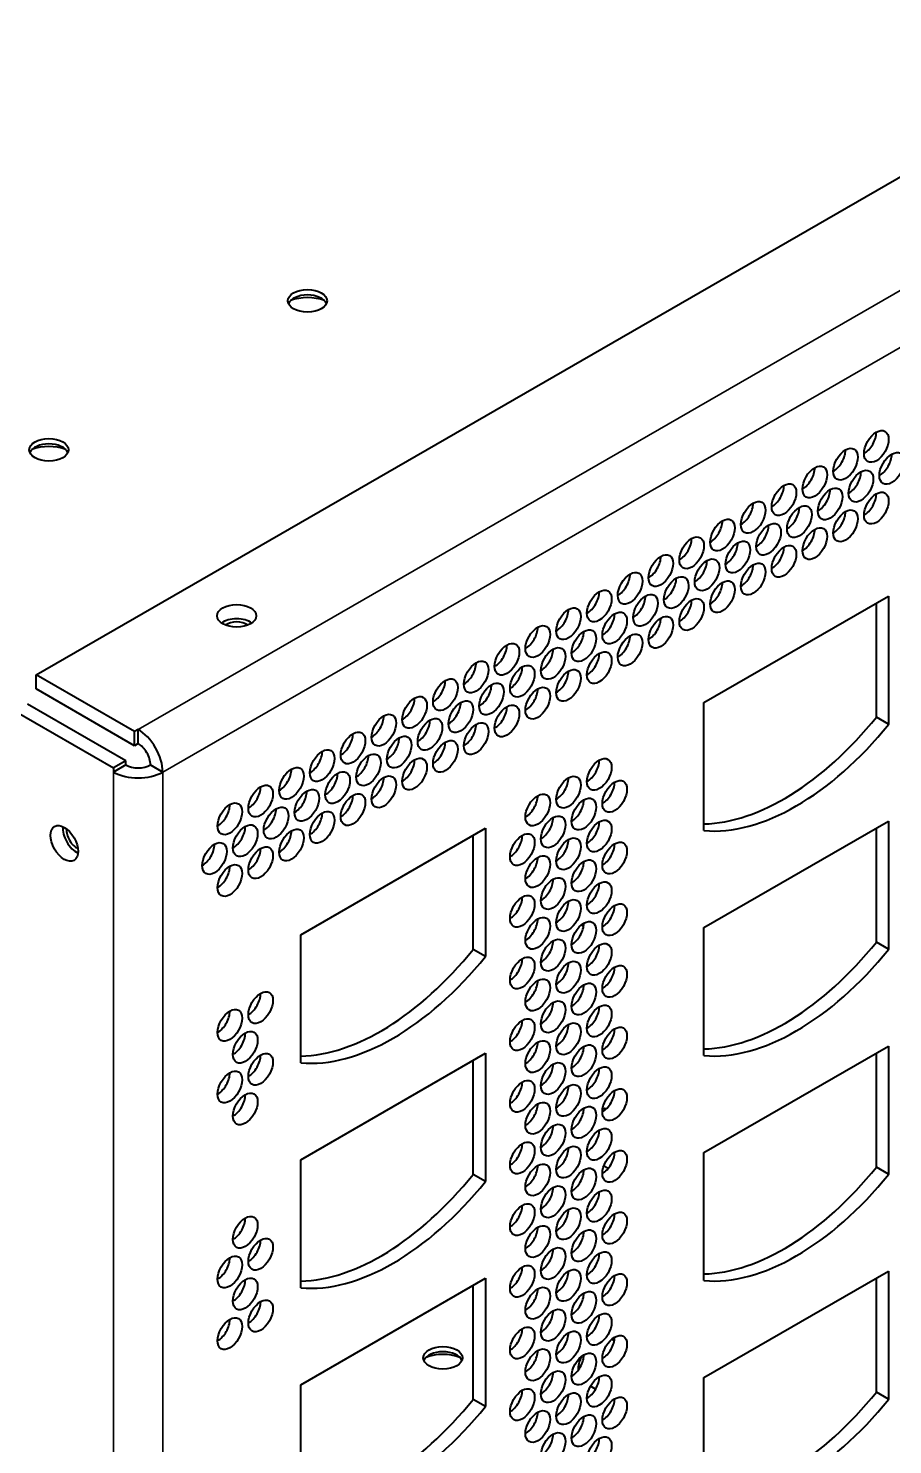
# Model space of a CAD drawing. Header units: millimetres. Extents: x 0 to 2378, y 0 to 1682.
# Drawn here: x 2011.4 to 2077.6, y 1218.3 to 1326.8 of the extents above; entities that cross this region are included whole.
import ezdxf

# ---------------------------------------------------------------- set-up
doc = ezdxf.new("R2010")
doc.units = ezdxf.units.MM
doc.header["$LTSCALE"] = 2
doc.layers.add('가시적인 것(ISO)', color=3, linetype='Continuous', lineweight=40)
doc.layers.add('가시적인 좁은 것(ISO)', color=3, linetype='Continuous', lineweight=35)

msp = doc.modelspace()

# ---------------------------------------------------------------- linework, layer by layer
at = {"layer": '가시적인 것(ISO)'}
for p, q in [((2011.97, 1277.282), (2218.997, 1396.502)), ((2063.111, 1275.163), (2077.253, 1283.306)), ((2076.31, 1274.039), (2076.31, 1282.764)), ((2077.253, 1283.306), (2077.253, 1273.496)), ((2019.512, 1272.939), (2011.97, 1277.282)), ((2011.97, 1276.192), (2011.97, 1277.282)), ((2019.512, 1271.849), (2011.97, 1276.192)), ((2018.846, 1270.694), (2011.303, 1275.038)), ((2063.111, 1265.352), (2063.111, 1275.163)), ((2010.36, 1274.495), (2017.903, 1270.151)), ((2077.253, 1273.496), (2076.31, 1274.039)), ((2019.788, 1273.098), (2019.512, 1272.939)), ((2019.512, 1271.849), (2019.512, 1272.939)), ((2019.788, 1272.008), (2019.788, 1273.098)), ((2019.788, 1272.008), (2019.512, 1271.849)), ((2018.846, 1270.694), (2017.903, 1270.151)), ((2018.846, 1270.375), (2018.846, 1270.694)), ((2018.846, 1270.375), (2017.903, 1269.832)), ((2017.903, 1270.151), (2017.903, 1269.832)), ((2020.731, 1270.375), (2021.674, 1269.832)), ((2032.234, 1257.382), (2046.376, 1265.526)), ((2046.376, 1265.526), (2046.376, 1255.715)), ((2063.111, 1257.94), (2077.253, 1266.083)), ((2076.31, 1256.816), (2076.31, 1265.541)), ((2077.253, 1266.083), (2077.253, 1256.273)), ((2045.433, 1256.258), (2045.433, 1264.983)), ((2053.894, 1257.998), (2053.879, 1258.006)), ((2063.111, 1248.129), (2063.111, 1257.94)), ((2032.234, 1247.571), (2032.234, 1257.382)), ((2077.253, 1256.273), (2076.31, 1256.816)), ((2046.376, 1255.715), (2045.433, 1256.258)), ((2032.234, 1240.159), (2046.376, 1248.303)), ((2046.376, 1248.303), (2046.376, 1238.492)), ((2063.111, 1240.717), (2077.253, 1248.86)), ((2076.31, 1239.593), (2076.31, 1248.318)), ((2077.253, 1248.86), (2077.253, 1239.05)), ((2045.433, 1239.035), (2045.433, 1247.76)), ((2063.111, 1230.906), (2063.111, 1240.717)), ((2032.234, 1230.348), (2032.234, 1240.159)), ((2055.77, 1239.477), (2055.438, 1239.667)), ((2077.253, 1239.05), (2076.31, 1239.593)), ((2046.376, 1238.492), (2045.433, 1239.035)), ((2063.111, 1223.494), (2077.253, 1231.637)), ((2077.253, 1231.637), (2077.253, 1221.827)), ((2032.234, 1222.936), (2046.376, 1231.08)), ((2045.433, 1221.812), (2045.433, 1230.537)), ((2046.376, 1231.08), (2046.376, 1221.269)), ((2076.31, 1222.37), (2076.31, 1231.095)), ((2056.248, 1226.299), (2056.048, 1226.414)), ((2063.111, 1213.683), (2063.111, 1223.494)), ((2032.234, 1213.125), (2032.234, 1222.936)), ((2054.811, 1222.588), (2054.418, 1222.814)), ((2077.253, 1221.827), (2076.31, 1222.37)), ((2046.376, 1221.269), (2045.433, 1221.812)), ((2056.271, 1221.747), (2056.182, 1221.798))]:
    msp.add_line(p, q, dxfattribs=at)
for centre, major_axis, ratio in [((2032.752, 1305.894), (1.5, 0), 0.5758617), ((2076.31, 1294.754), (0.665, 1.155), 0.5780931), ((2012.953, 1294.492), (1.5, 0), 0.5758617), ((2073.953, 1293.397), (0.665, 1.155), 0.5780931), ((2077.488, 1293.073), (0.665, 1.155), 0.5780931), ((2071.596, 1292.04), (0.665, 1.155), 0.5780931), ((2075.131, 1291.716), (0.665, 1.155), 0.5780931), ((2069.239, 1290.682), (0.665, 1.155), 0.5780931), ((2072.774, 1290.358), (0.665, 1.155), 0.5780931), ((2076.31, 1290.034), (0.665, 1.155), 0.5780931), ((2066.882, 1289.325), (0.665, 1.155), 0.5780931), ((2070.417, 1289.001), (0.665, 1.155), 0.5780931), ((2064.525, 1287.968), (0.665, 1.155), 0.5780931), ((2073.953, 1288.677), (0.665, 1.155), 0.5780931), ((2068.06, 1287.644), (0.665, 1.155), 0.5780931), ((2071.596, 1287.32), (0.665, 1.155), 0.5780931), ((2062.168, 1286.61), (0.665, 1.155), 0.5780931), ((2065.703, 1286.286), (0.665, 1.155), 0.5780931), ((2069.239, 1285.962), (0.665, 1.155), 0.5780931), ((2059.811, 1285.253), (0.665, 1.155), 0.5780931), ((2063.346, 1284.929), (0.665, 1.155), 0.5780931), ((2066.882, 1284.605), (0.665, 1.155), 0.5780931), ((2057.454, 1283.896), (0.665, 1.155), 0.5780931), ((2060.989, 1283.572), (0.665, 1.155), 0.5780931), ((2055.097, 1282.538), (0.665, 1.155), 0.5780931), ((2064.525, 1283.248), (0.665, 1.155), 0.5780931), ((2027.331, 1281.785), (1.5, 0), 0.5758617), ((2058.632, 1282.214), (0.665, 1.155), 0.5780931), ((2062.168, 1281.89), (0.665, 1.155), 0.5780931), ((2052.74, 1281.181), (0.665, 1.155), 0.5780931), ((2056.275, 1280.857), (0.665, 1.155), 0.5780931), ((2059.811, 1280.533), (0.665, 1.155), 0.5780931), ((2050.383, 1279.824), (0.665, 1.155), 0.5780931), ((2053.918, 1279.5), (0.665, 1.155), 0.5780931), ((2057.454, 1279.176), (0.665, 1.155), 0.5780931), ((2048.026, 1278.466), (0.665, 1.155), 0.5780931), ((2051.561, 1278.142), (0.665, 1.155), 0.5780931), ((2045.669, 1277.109), (0.665, 1.155), 0.5780931), ((2055.097, 1277.818), (0.665, 1.155), 0.5780931), ((2049.204, 1276.785), (0.665, 1.155), 0.5780931), ((2052.74, 1276.461), (0.665, 1.155), 0.5780931), ((2043.312, 1275.752), (0.665, 1.155), 0.5780931), ((2046.847, 1275.428), (0.665, 1.155), 0.5780931), ((2050.383, 1275.104), (0.665, 1.155), 0.5780931), ((2040.954, 1274.394), (0.665, 1.155), 0.5780931), ((2044.49, 1274.07), (0.665, 1.155), 0.5780931), ((2048.026, 1273.746), (0.665, 1.155), 0.5780931), ((2038.597, 1273.037), (0.665, 1.155), 0.5780931), ((2042.133, 1272.713), (0.665, 1.155), 0.5780931), ((2036.24, 1271.68), (0.665, 1.155), 0.5780931), ((2045.669, 1272.389), (0.665, 1.155), 0.5780931), ((2039.776, 1271.356), (0.665, 1.155), 0.5780931), ((2043.312, 1271.032), (0.665, 1.155), 0.5780931), ((2033.883, 1270.322), (0.665, 1.155), 0.5780931), ((2037.419, 1269.998), (0.665, 1.155), 0.5780931), ((2040.954, 1269.674), (0.665, 1.155), 0.5780931), ((2055.097, 1269.648), (0.665, 1.155), 0.5780931), ((2031.526, 1268.965), (0.665, 1.155), 0.5780931), ((2035.062, 1268.641), (0.665, 1.155), 0.5780931), ((2038.597, 1268.317), (0.665, 1.155), 0.5780931), ((2052.74, 1268.291), (0.665, 1.155), 0.5780931), ((2029.169, 1267.608), (0.665, 1.155), 0.5780931), ((2032.705, 1267.284), (0.665, 1.155), 0.5780931), ((2056.275, 1267.967), (0.665, 1.155), 0.5780931), ((2026.812, 1266.251), (0.665, 1.155), 0.5780931), ((2036.24, 1266.96), (0.665, 1.155), 0.5780931), ((2050.383, 1266.934), (0.665, 1.155), 0.5780931), ((2053.918, 1266.61), (0.665, 1.155), 0.5780931), ((2030.348, 1265.927), (0.665, 1.155), 0.5780931), ((2033.883, 1265.603), (0.665, 1.155), 0.5780931), ((2051.561, 1265.252), (0.665, 1.155), 0.5780931), ((2014.132, 1264.373), (-0.749, 1.3), 0.5780931), ((2027.991, 1264.569), (0.665, 1.155), 0.5780931), ((2031.526, 1264.245), (0.665, 1.155), 0.5780931), ((2049.204, 1263.895), (0.665, 1.155), 0.5780931), ((2055.097, 1264.928), (0.665, 1.155), 0.5780931), ((2025.634, 1263.212), (0.665, 1.155), 0.5780931), ((2029.169, 1262.888), (0.665, 1.155), 0.5780931), ((2052.74, 1263.571), (0.665, 1.155), 0.5780931), ((2056.275, 1263.247), (0.665, 1.155), 0.5780931), ((2050.383, 1262.214), (0.665, 1.155), 0.5780931), ((2053.918, 1261.89), (0.665, 1.155), 0.5780931), ((2026.812, 1261.531), (0.665, 1.155), 0.5780931), ((2051.561, 1260.532), (0.665, 1.155), 0.5780931), ((2055.097, 1260.208), (0.665, 1.155), 0.5780931), ((2049.204, 1259.175), (0.665, 1.155), 0.5780931), ((2052.74, 1258.851), (0.665, 1.155), 0.5780931), ((2056.275, 1258.527), (0.665, 1.155), 0.5780931), ((2050.383, 1257.494), (0.665, 1.155), 0.5780931), ((2053.918, 1257.17), (0.665, 1.155), 0.5780931), ((2051.561, 1255.812), (0.665, 1.155), 0.5780931), ((2055.097, 1255.488), (0.665, 1.155), 0.5780931), ((2049.204, 1254.455), (0.665, 1.155), 0.5780931), ((2052.74, 1254.131), (0.665, 1.155), 0.5780931), ((2056.275, 1253.807), (0.665, 1.155), 0.5780931), ((2050.383, 1252.774), (0.665, 1.155), 0.5780931), ((2053.918, 1252.45), (0.665, 1.155), 0.5780931), ((2029.169, 1251.802), (0.665, 1.155), 0.5780931), ((2051.561, 1251.092), (0.665, 1.155), 0.5780931), ((2026.812, 1250.445), (0.665, 1.155), 0.5780931), ((2055.097, 1250.768), (0.665, 1.155), 0.5780931), ((2027.991, 1248.763), (0.665, 1.155), 0.5780931), ((2049.204, 1249.735), (0.665, 1.155), 0.5780931), ((2052.74, 1249.411), (0.665, 1.155), 0.5780931), ((2056.275, 1249.087), (0.665, 1.155), 0.5780931), ((2050.383, 1248.054), (0.665, 1.155), 0.5780931), ((2053.918, 1247.73), (0.665, 1.155), 0.5780931), ((2029.169, 1247.082), (0.665, 1.155), 0.5780931), ((2026.812, 1245.725), (0.665, 1.155), 0.5780931), ((2051.561, 1246.373), (0.665, 1.155), 0.5780931), ((2055.097, 1246.049), (0.665, 1.155), 0.5780931), ((2049.204, 1245.015), (0.665, 1.155), 0.5780931), ((2052.74, 1244.691), (0.665, 1.155), 0.5780931), ((2056.275, 1244.367), (0.665, 1.155), 0.5780931), ((2027.991, 1244.043), (0.665, 1.155), 0.5780931), ((2050.383, 1243.334), (0.665, 1.155), 0.5780931), ((2053.918, 1243.01), (0.665, 1.155), 0.5780931), ((2051.561, 1241.653), (0.665, 1.155), 0.5780931), ((2055.097, 1241.329), (0.665, 1.155), 0.5780931), ((2049.204, 1240.295), (0.665, 1.155), 0.5780931), ((2052.74, 1239.971), (0.665, 1.155), 0.5780931), ((2056.275, 1239.647), (0.665, 1.155), 0.5780931), ((2050.383, 1238.614), (0.665, 1.155), 0.5780931), ((2053.918, 1238.29), (0.665, 1.155), 0.5780931), ((2051.561, 1236.933), (0.665, 1.155), 0.5780931), ((2055.097, 1236.609), (0.665, 1.155), 0.5780931), ((2027.991, 1234.603), (0.665, 1.155), 0.5780931), ((2049.204, 1235.575), (0.665, 1.155), 0.5780931), ((2052.74, 1235.251), (0.665, 1.155), 0.5780931), ((2056.275, 1234.927), (0.665, 1.155), 0.5780931), ((2050.383, 1233.894), (0.665, 1.155), 0.5780931), ((2053.918, 1233.57), (0.665, 1.155), 0.5780931), ((2029.169, 1232.922), (0.665, 1.155), 0.5780931), ((2026.812, 1231.565), (0.665, 1.155), 0.5780931), ((2051.561, 1232.213), (0.665, 1.155), 0.5780931), ((2055.097, 1231.889), (0.665, 1.155), 0.5780931), ((2049.204, 1230.855), (0.665, 1.155), 0.5780931), ((2052.74, 1230.531), (0.665, 1.155), 0.5780931), ((2027.991, 1229.883), (0.665, 1.155), 0.5780931), ((2050.383, 1229.174), (0.665, 1.155), 0.5780931), ((2056.275, 1230.207), (0.665, 1.155), 0.5780931), ((2029.169, 1228.202), (0.665, 1.155), 0.5780931), ((2053.918, 1228.85), (0.665, 1.155), 0.5780931), ((2051.561, 1227.493), (0.665, 1.155), 0.5780931), ((2055.097, 1227.169), (0.665, 1.155), 0.5780931), ((2026.812, 1226.845), (0.665, 1.155), 0.5780931), ((2049.204, 1226.135), (0.665, 1.155), 0.5780931), ((2052.74, 1225.811), (0.665, 1.155), 0.5780931), ((2056.275, 1225.487), (0.665, 1.155), 0.5780931), ((2043.123, 1224.997), (1.5, 0), 0.5758617), ((2050.383, 1224.454), (0.665, 1.155), 0.5780931), ((2053.918, 1224.13), (0.665, 1.155), 0.5780931), ((2051.561, 1222.773), (0.665, 1.155), 0.5780931), ((2055.097, 1222.449), (0.665, 1.155), 0.5780931), ((2049.204, 1221.415), (0.665, 1.155), 0.5780931), ((2052.74, 1221.091), (0.665, 1.155), 0.5780931), ((2056.275, 1220.767), (0.665, 1.155), 0.5780931), ((2050.383, 1219.734), (0.665, 1.155), 0.5780931), ((2053.918, 1219.41), (0.665, 1.155), 0.5780931), ((2051.561, 1218.053), (0.665, 1.155), 0.5780931), ((2055.097, 1217.729), (0.665, 1.155), 0.5780931)]:
    msp.add_ellipse(centre, major_axis=major_axis, ratio=ratio, dxfattribs=at)
for centre, major_axis, ratio, start_param, end_param in [((2032.752, 1305.485), (-1.5, 0), 0.5758617, 3.3804737, 6.0443043), ((2032.752, 1304.804), (-2.333, 0), 0.5758617, 4.1244984, 5.3002796), ((2075.367, 1295.297), (0.665, 1.155), 0.5780931, 3.9250646, 5.4997134), ((2012.953, 1294.083), (-1.5, 0), 0.5758617, 3.3804737, 6.0443043), ((2012.953, 1293.402), (-2.333, 0), 0.5758617, 4.1244984, 5.3002796), ((2073.01, 1293.94), (0.665, 1.155), 0.5780931, 3.9250646, 5.4997134), ((2076.546, 1293.616), (0.665, 1.155), 0.5780931, 3.9250646, 5.4997134), ((2070.653, 1292.583), (0.665, 1.155), 0.5780931, 3.9250646, 5.4997134), ((2074.189, 1292.259), (0.665, 1.155), 0.5780931, 3.9250646, 5.4997134), ((2068.296, 1291.225), (0.665, 1.155), 0.5780931, 3.9250646, 5.4997134), ((2071.831, 1290.901), (0.665, 1.155), 0.5780931, 3.9250646, 5.4997134), ((2065.939, 1289.868), (0.665, 1.155), 0.5780931, 3.9250646, 5.4997134), ((2075.367, 1290.577), (0.665, 1.155), 0.5780931, 3.9250646, 5.4997134), ((2069.474, 1289.544), (0.665, 1.155), 0.5780931, 3.9250646, 5.4997134), ((2073.01, 1289.22), (0.665, 1.155), 0.5780931, 3.9250646, 5.4997134), ((2063.582, 1288.511), (0.665, 1.155), 0.5780931, 3.9250646, 5.4997134), ((2067.117, 1288.187), (0.665, 1.155), 0.5780931, 3.9250646, 5.4997134), ((2070.653, 1287.863), (0.665, 1.155), 0.5780931, 3.9250646, 5.4997134), ((2061.225, 1287.153), (0.665, 1.155), 0.5780931, 3.9250646, 5.4997134), ((2064.76, 1286.829), (0.665, 1.155), 0.5780931, 3.9250646, 5.4997134), ((2068.296, 1286.505), (0.665, 1.155), 0.5780931, 3.9250646, 5.4997134), ((2058.868, 1285.796), (0.665, 1.155), 0.5780931, 3.9250646, 5.4997134), ((2062.403, 1285.472), (0.665, 1.155), 0.5780931, 3.9250646, 5.4997134), ((2056.511, 1284.439), (0.665, 1.155), 0.5780931, 3.9250646, 5.4997134), ((2065.939, 1285.148), (0.665, 1.155), 0.5780931, 3.9250646, 5.4997134), ((2060.046, 1284.115), (0.665, 1.155), 0.5780931, 3.9250646, 5.4997134), ((2063.582, 1283.791), (0.665, 1.155), 0.5780931, 3.9250646, 5.4997134), ((2054.154, 1283.081), (0.665, 1.155), 0.5780931, 3.9250646, 5.4997134), ((2057.689, 1282.757), (0.665, 1.155), 0.5780931, 3.9250646, 5.4997134), ((2061.225, 1282.433), (0.665, 1.155), 0.5780931, 3.9250646, 5.4997134), ((2027.331, 1280.695), (-1.5, 0), 0.5758617, 3.8244019, 5.6003761), ((2051.797, 1281.724), (0.665, 1.155), 0.5780931, 3.9250646, 5.4997134), ((2055.332, 1281.4), (0.665, 1.155), 0.5780931, 3.9250646, 5.4997134), ((2058.868, 1281.076), (0.665, 1.155), 0.5780931, 3.9250646, 5.4997134), ((2027.331, 1280.695), (1.081, 0), 0.5758617, 0.657711, 2.4838816), ((2049.44, 1280.367), (0.665, 1.155), 0.5780931, 3.9250646, 5.4997134), ((2052.975, 1280.043), (0.665, 1.155), 0.5780931, 3.9250646, 5.4997134), ((2047.083, 1279.009), (0.665, 1.155), 0.5780931, 3.9250646, 5.4997134), ((2056.511, 1279.719), (0.665, 1.155), 0.5780931, 3.9250646, 5.4997134), ((2050.618, 1278.685), (0.665, 1.155), 0.5780931, 3.9250646, 5.4997134), ((2054.154, 1278.361), (0.665, 1.155), 0.5780931, 3.9250646, 5.4997134), ((2054.861, 1277.151), (-0.981, -1.704), 0.5780931, 3.7550484, 3.8707482), ((2044.726, 1277.652), (0.665, 1.155), 0.5780931, 3.9250646, 5.4997134), ((2048.261, 1277.328), (0.665, 1.155), 0.5780931, 3.9250646, 5.4997134), ((2051.797, 1277.004), (0.665, 1.155), 0.5780931, 3.9250646, 5.4997134), ((2042.369, 1276.295), (0.665, 1.155), 0.5780931, 3.9250646, 5.4997134), ((2045.904, 1275.971), (0.665, 1.155), 0.5780931, 3.9250646, 5.4997134), ((2049.44, 1275.647), (0.665, 1.155), 0.5780931, 3.9250646, 5.4997134), ((2040.012, 1274.937), (0.665, 1.155), 0.5780931, 3.9250646, 5.4997134), ((2043.547, 1274.613), (0.665, 1.155), 0.5780931, 3.9250646, 5.4997134), ((2037.655, 1273.58), (0.665, 1.155), 0.5780931, 3.9250646, 5.4997134), ((2047.083, 1274.289), (0.665, 1.155), 0.5780931, 3.9250646, 5.4997134), ((2069.239, 1284.127), (-9.981, -17.332), 0.5780931, 0.3352763, 1.3070632), ((2019.788, 1270.918), (-1.331, 2.311), 0.5780931, 3.9289245, 5.4997209), ((2041.19, 1273.256), (0.665, 1.155), 0.5780931, 3.9250646, 5.4997134), ((2044.726, 1272.932), (0.665, 1.155), 0.5780931, 3.9250646, 5.4997134), ((2070.182, 1283.584), (-9.981, -17.332), 0.5780931, 0.2598657, 1.3070632), ((2019.788, 1270.918), (-0.665, 1.155), 0.5780931, 3.9289245, 5.4997209), ((2035.298, 1272.223), (0.665, 1.155), 0.5780931, 3.9250646, 5.4997134), ((2038.833, 1271.899), (0.665, 1.155), 0.5780931, 3.9250646, 5.4997134), ((2042.369, 1271.575), (0.665, 1.155), 0.5780931, 3.9250646, 5.4997134), ((2032.941, 1270.865), (0.665, 1.155), 0.5780931, 3.9250646, 5.4997134), ((2036.476, 1270.541), (0.665, 1.155), 0.5780931, 3.9250646, 5.4997134), ((2040.012, 1270.217), (0.665, 1.155), 0.5780931, 3.9250646, 5.4997134), ((2054.154, 1270.191), (0.665, 1.155), 0.5780931, 3.9250646, 5.4997134), ((2019.788, 1270.918), (2.667, 0), 0.5758617, 3.9269908, 5.4977871), ((2019.788, 1270.918), (-1.333, 0), 0.5758617, 0.7853982, 2.3561945), ((2030.584, 1269.508), (0.665, 1.155), 0.5780931, 3.9250646, 5.4997134), ((2034.119, 1269.184), (0.665, 1.155), 0.5780931, 3.9250646, 5.4997134), ((2028.227, 1268.151), (0.665, 1.155), 0.5780931, 3.9250646, 5.4997134), ((2037.655, 1268.86), (0.665, 1.155), 0.5780931, 3.9250646, 5.4997134), ((2051.797, 1268.834), (0.665, 1.155), 0.5780931, 3.9250646, 5.4997134), ((2055.332, 1268.51), (0.665, 1.155), 0.5780931, 3.9250646, 5.4997134), ((2031.762, 1267.827), (0.665, 1.155), 0.5780931, 3.9250646, 5.4997134), ((2035.298, 1267.503), (0.665, 1.155), 0.5780931, 3.9250646, 5.4997134), ((2049.44, 1267.477), (0.665, 1.155), 0.5780931, 3.9250646, 5.4997134), ((2052.975, 1267.153), (0.665, 1.155), 0.5780931, 3.9250646, 5.4997134), ((2025.87, 1266.793), (0.665, 1.155), 0.5780931, 3.9250646, 5.4997134), ((2029.405, 1266.469), (0.665, 1.155), 0.5780931, 3.9250646, 5.4997134), ((2032.941, 1266.145), (0.665, 1.155), 0.5780931, 3.9250646, 5.4997134), ((2050.618, 1265.795), (0.665, 1.155), 0.5780931, 3.9250646, 5.4997134), ((2015.074, 1264.916), (0.749, -1.3), 0.5780931, 3.8197093, 5.6050687), ((2015.074, 1264.916), (-0.539, 0.936), 0.5780931, 0.6493971, 2.4921956), ((2027.048, 1265.112), (0.665, 1.155), 0.5780931, 3.9250646, 5.4997134), ((2030.584, 1264.788), (0.665, 1.155), 0.5780931, 3.9250646, 5.4997134), ((2054.154, 1265.471), (0.665, 1.155), 0.5780931, 3.9250646, 5.4997134), ((2024.691, 1263.755), (0.665, 1.155), 0.5780931, 3.9250646, 5.4997134), ((2048.261, 1264.438), (0.665, 1.155), 0.5780931, 3.9250646, 5.4997134), ((2051.797, 1264.114), (0.665, 1.155), 0.5780931, 3.9250646, 5.4997134), ((2055.332, 1263.79), (0.665, 1.155), 0.5780931, 3.9250646, 5.4997134), ((2028.227, 1263.431), (0.665, 1.155), 0.5780931, 3.9250646, 5.4997134), ((2049.44, 1262.757), (0.665, 1.155), 0.5780931, 3.9250646, 5.4997134), ((2025.87, 1262.073), (0.665, 1.155), 0.5780931, 3.9250646, 5.4997134), ((2052.975, 1262.433), (0.665, 1.155), 0.5780931, 3.9250646, 5.4997134), ((2050.618, 1261.075), (0.665, 1.155), 0.5780931, 3.9250646, 5.4997134), ((2054.154, 1260.751), (0.665, 1.155), 0.5780931, 3.9250646, 5.4997134), ((2048.261, 1259.718), (0.665, 1.155), 0.5780931, 3.9250646, 5.4997134), ((2051.797, 1259.394), (0.665, 1.155), 0.5780931, 3.9250646, 5.4997134), ((2055.332, 1259.07), (0.665, 1.155), 0.5780931, 3.9250646, 5.4997134), ((2049.44, 1258.037), (0.665, 1.155), 0.5780931, 3.9250646, 5.4997134), ((2052.975, 1257.713), (0.665, 1.155), 0.5780931, 3.9250646, 5.4997134), ((2054.861, 1259.71), (-0.981, -1.704), 0.5780931, 6.1128805, 6.2831853), ((2050.618, 1256.355), (0.665, 1.155), 0.5780931, 3.9250646, 5.4997134), ((2054.154, 1256.031), (0.665, 1.155), 0.5780931, 3.9250646, 5.4997134), ((2069.239, 1266.904), (-9.981, -17.332), 0.5780931, 0.3352763, 1.3070632), ((2038.362, 1266.346), (-9.981, -17.332), 0.5780931, 0.3352763, 1.3070632), ((2039.305, 1265.803), (-9.981, -17.332), 0.5780931, 0.2598657, 1.3070632), ((2048.261, 1254.998), (0.665, 1.155), 0.5780931, 3.9250646, 5.4997134), ((2070.182, 1266.361), (-9.981, -17.332), 0.5780931, 0.2598657, 1.3070632), ((2051.797, 1254.674), (0.665, 1.155), 0.5780931, 3.9250646, 5.4997134), ((2055.332, 1254.35), (0.665, 1.155), 0.5780931, 3.9250646, 5.4997134), ((2049.44, 1253.317), (0.665, 1.155), 0.5780931, 3.9250646, 5.4997134), ((2052.975, 1252.993), (0.665, 1.155), 0.5780931, 3.9250646, 5.4997134), ((2028.227, 1252.345), (0.665, 1.155), 0.5780931, 3.9250646, 5.4997134), ((2025.87, 1250.988), (0.665, 1.155), 0.5780931, 3.9250646, 5.4997134), ((2050.618, 1251.635), (0.665, 1.155), 0.5780931, 3.9250646, 5.4997134), ((2054.154, 1251.311), (0.665, 1.155), 0.5780931, 3.9250646, 5.4997134), ((2048.261, 1250.278), (0.665, 1.155), 0.5780931, 3.9250646, 5.4997134), ((2051.797, 1249.954), (0.665, 1.155), 0.5780931, 3.9250646, 5.4997134), ((2055.332, 1249.63), (0.665, 1.155), 0.5780931, 3.9250646, 5.4997134), ((2027.048, 1249.306), (0.665, 1.155), 0.5780931, 3.9250646, 5.4997134), ((2049.44, 1248.597), (0.665, 1.155), 0.5780931, 3.9250646, 5.4997134), ((2028.227, 1247.625), (0.665, 1.155), 0.5780931, 3.9250646, 5.4997134), ((2052.975, 1248.273), (0.665, 1.155), 0.5780931, 3.9250646, 5.4997134), ((2025.87, 1246.268), (0.665, 1.155), 0.5780931, 3.9250646, 5.4997134), ((2050.618, 1246.915), (0.665, 1.155), 0.5780931, 3.9250646, 5.4997134), ((2054.154, 1246.591), (0.665, 1.155), 0.5780931, 3.9250646, 5.4997134), ((2048.261, 1245.558), (0.665, 1.155), 0.5780931, 3.9250646, 5.4997134), ((2051.797, 1245.234), (0.665, 1.155), 0.5780931, 3.9250646, 5.4997134), ((2027.048, 1244.586), (0.665, 1.155), 0.5780931, 3.9250646, 5.4997134), ((2055.332, 1244.91), (0.665, 1.155), 0.5780931, 3.9250646, 5.4997134), ((2049.44, 1243.877), (0.665, 1.155), 0.5780931, 3.9250646, 5.4997134), ((2052.975, 1243.553), (0.665, 1.155), 0.5780931, 3.9250646, 5.4997134), ((2054.861, 1242.269), (0.981, 1.704), 0.5780931, 0.194006, 0.4226359), ((2050.618, 1242.195), (0.665, 1.155), 0.5780931, 3.9250646, 5.4997134), ((2048.261, 1240.838), (0.665, 1.155), 0.5780931, 3.9250646, 5.4997134), ((2054.154, 1241.871), (0.665, 1.155), 0.5780931, 3.9250646, 5.4997134), ((2051.797, 1240.514), (0.665, 1.155), 0.5780931, 3.9250646, 5.4997134), ((2055.332, 1240.19), (0.665, 1.155), 0.5780931, 3.9250646, 5.4997134), ((2049.44, 1239.157), (0.665, 1.155), 0.5780931, 3.9250646, 5.4997134), ((2052.975, 1238.833), (0.665, 1.155), 0.5780931, 3.9250646, 5.4997134), ((2069.239, 1249.681), (-9.981, -17.332), 0.5780931, 0.3352763, 1.3070632), ((2038.362, 1249.123), (-9.981, -17.332), 0.5780931, 0.3352763, 1.3070632), ((2039.305, 1248.58), (-9.981, -17.332), 0.5780931, 0.2598657, 1.3070632), ((2070.182, 1249.138), (-9.981, -17.332), 0.5780931, 0.2598657, 1.3070632), ((2050.618, 1237.475), (0.665, 1.155), 0.5780931, 3.9250646, 5.4997134), ((2054.154, 1237.151), (0.665, 1.155), 0.5780931, 3.9250646, 5.4997134), ((2048.261, 1236.118), (0.665, 1.155), 0.5780931, 3.9250646, 5.4997134), ((2051.797, 1235.794), (0.665, 1.155), 0.5780931, 3.9250646, 5.4997134), ((2055.332, 1235.47), (0.665, 1.155), 0.5780931, 3.9250646, 5.4997134), ((2027.048, 1235.146), (0.665, 1.155), 0.5780931, 3.9250646, 5.4997134), ((2049.44, 1234.437), (0.665, 1.155), 0.5780931, 3.9250646, 5.4997134), ((2028.227, 1233.465), (0.665, 1.155), 0.5780931, 3.9250646, 5.4997134), ((2052.975, 1234.113), (0.665, 1.155), 0.5780931, 3.9250646, 5.4997134), ((2050.618, 1232.756), (0.665, 1.155), 0.5780931, 3.9250646, 5.4997134), ((2054.154, 1232.432), (0.665, 1.155), 0.5780931, 3.9250646, 5.4997134), ((2025.87, 1232.108), (0.665, 1.155), 0.5780931, 3.9250646, 5.4997134), ((2048.261, 1231.398), (0.665, 1.155), 0.5780931, 3.9250646, 5.4997134), ((2051.797, 1231.074), (0.665, 1.155), 0.5780931, 3.9250646, 5.4997134), ((2027.048, 1230.426), (0.665, 1.155), 0.5780931, 3.9250646, 5.4997134), ((2055.332, 1230.75), (0.665, 1.155), 0.5780931, 3.9250646, 5.4997134), ((2049.44, 1229.717), (0.665, 1.155), 0.5780931, 3.9250646, 5.4997134), ((2052.975, 1229.393), (0.665, 1.155), 0.5780931, 3.9250646, 5.4997134), ((2028.227, 1228.745), (0.665, 1.155), 0.5780931, 3.9250646, 5.4997134), ((2050.618, 1228.036), (0.665, 1.155), 0.5780931, 3.9250646, 5.4997134), ((2025.87, 1227.388), (0.665, 1.155), 0.5780931, 3.9250646, 5.4997134), ((2054.154, 1227.712), (0.665, 1.155), 0.5780931, 3.9250646, 5.4997134), ((2048.261, 1226.678), (0.665, 1.155), 0.5780931, 3.9250646, 5.4997134), ((2051.797, 1226.354), (0.665, 1.155), 0.5780931, 3.9250646, 5.4997134), ((2055.332, 1226.03), (0.665, 1.155), 0.5780931, 3.9250646, 5.4997134), ((2043.123, 1224.589), (-1.5, 0), 0.5758617, 3.3804737, 6.0443043), ((2043.123, 1223.907), (-2.333, 0), 0.5758617, 4.1244984, 5.3002796), ((2049.44, 1224.997), (0.665, 1.155), 0.5780931, 3.9250646, 5.4997134), ((2052.975, 1224.673), (0.665, 1.155), 0.5780931, 3.9250646, 5.4997134), ((2054.861, 1224.828), (-0.981, -1.704), 0.5780931, 4.8952608, 5.4942203), ((2050.618, 1223.316), (0.665, 1.155), 0.5780931, 3.9250646, 5.4997134), ((2054.154, 1222.992), (0.665, 1.155), 0.5780931, 3.9250646, 5.4997134), ((2048.261, 1221.958), (0.665, 1.155), 0.5780931, 3.9250646, 5.4997134), ((2051.797, 1221.634), (0.665, 1.155), 0.5780931, 3.9250646, 5.4997134), ((2069.239, 1232.458), (-9.981, -17.332), 0.5780931, 0.3352763, 1.3070632), ((2038.362, 1231.9), (-9.981, -17.332), 0.5780931, 0.3352763, 1.3070632), ((2039.305, 1231.357), (-9.981, -17.332), 0.5780931, 0.2598657, 1.3070632), ((2049.44, 1220.277), (0.665, 1.155), 0.5780931, 3.9250646, 5.4997134), ((2055.332, 1221.31), (0.665, 1.155), 0.5780931, 3.9250646, 5.4997134), ((2070.182, 1231.915), (-9.981, -17.332), 0.5780931, 0.2598657, 1.3070632), ((2052.975, 1219.953), (0.665, 1.155), 0.5780931, 3.9250646, 5.4997134), ((2050.618, 1218.596), (0.665, 1.155), 0.5780931, 3.9250646, 5.4997134), ((2054.154, 1218.272), (0.665, 1.155), 0.5780931, 3.9250646, 5.4997134)]:
    msp.add_ellipse(centre, major_axis=major_axis, ratio=ratio, start_param=start_param, end_param=end_param, dxfattribs=at)
at = {"layer": '가시적인 좁은 것(ISO)'}
for p, q in [((2019.788, 1273.098), (2226.264, 1391.999)), ((2228.149, 1388.733), (2021.674, 1269.832)), ((2017.903, 1154.285), (2017.903, 1269.832)), ((2021.674, 1269.832), (2021.674, 1154.285))]:
    msp.add_line(p, q, dxfattribs=at)

doc.saveas('drawing.dxf')
